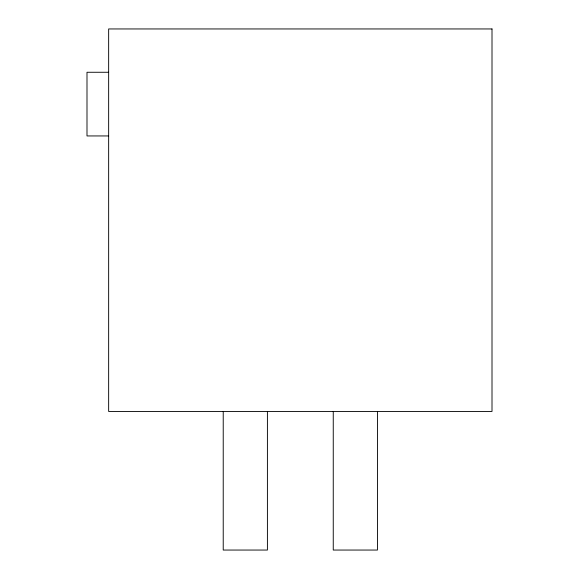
<?xml version="1.0" encoding="UTF-8"?>
<svg xmlns="http://www.w3.org/2000/svg" width="579" height="579" viewBox="0 0 579 579"><rect width="100%" height="100%" fill="white"/><g stroke="black" fill="none" stroke-linecap="round" stroke-linejoin="round"><path stroke-width="0.87" d="M108.649 72.266L86.995 72.266L86.995 135.942L108.649 135.942M377.436 411.437L377.436 550.05L333.251 550.05L333.251 411.437M267.411 411.437L267.411 550.05L223.226 550.05L223.226 411.437M492.005 28.95L108.649 28.95L108.649 411.437L492.005 411.437L492.005 28.95"/></g></svg>
